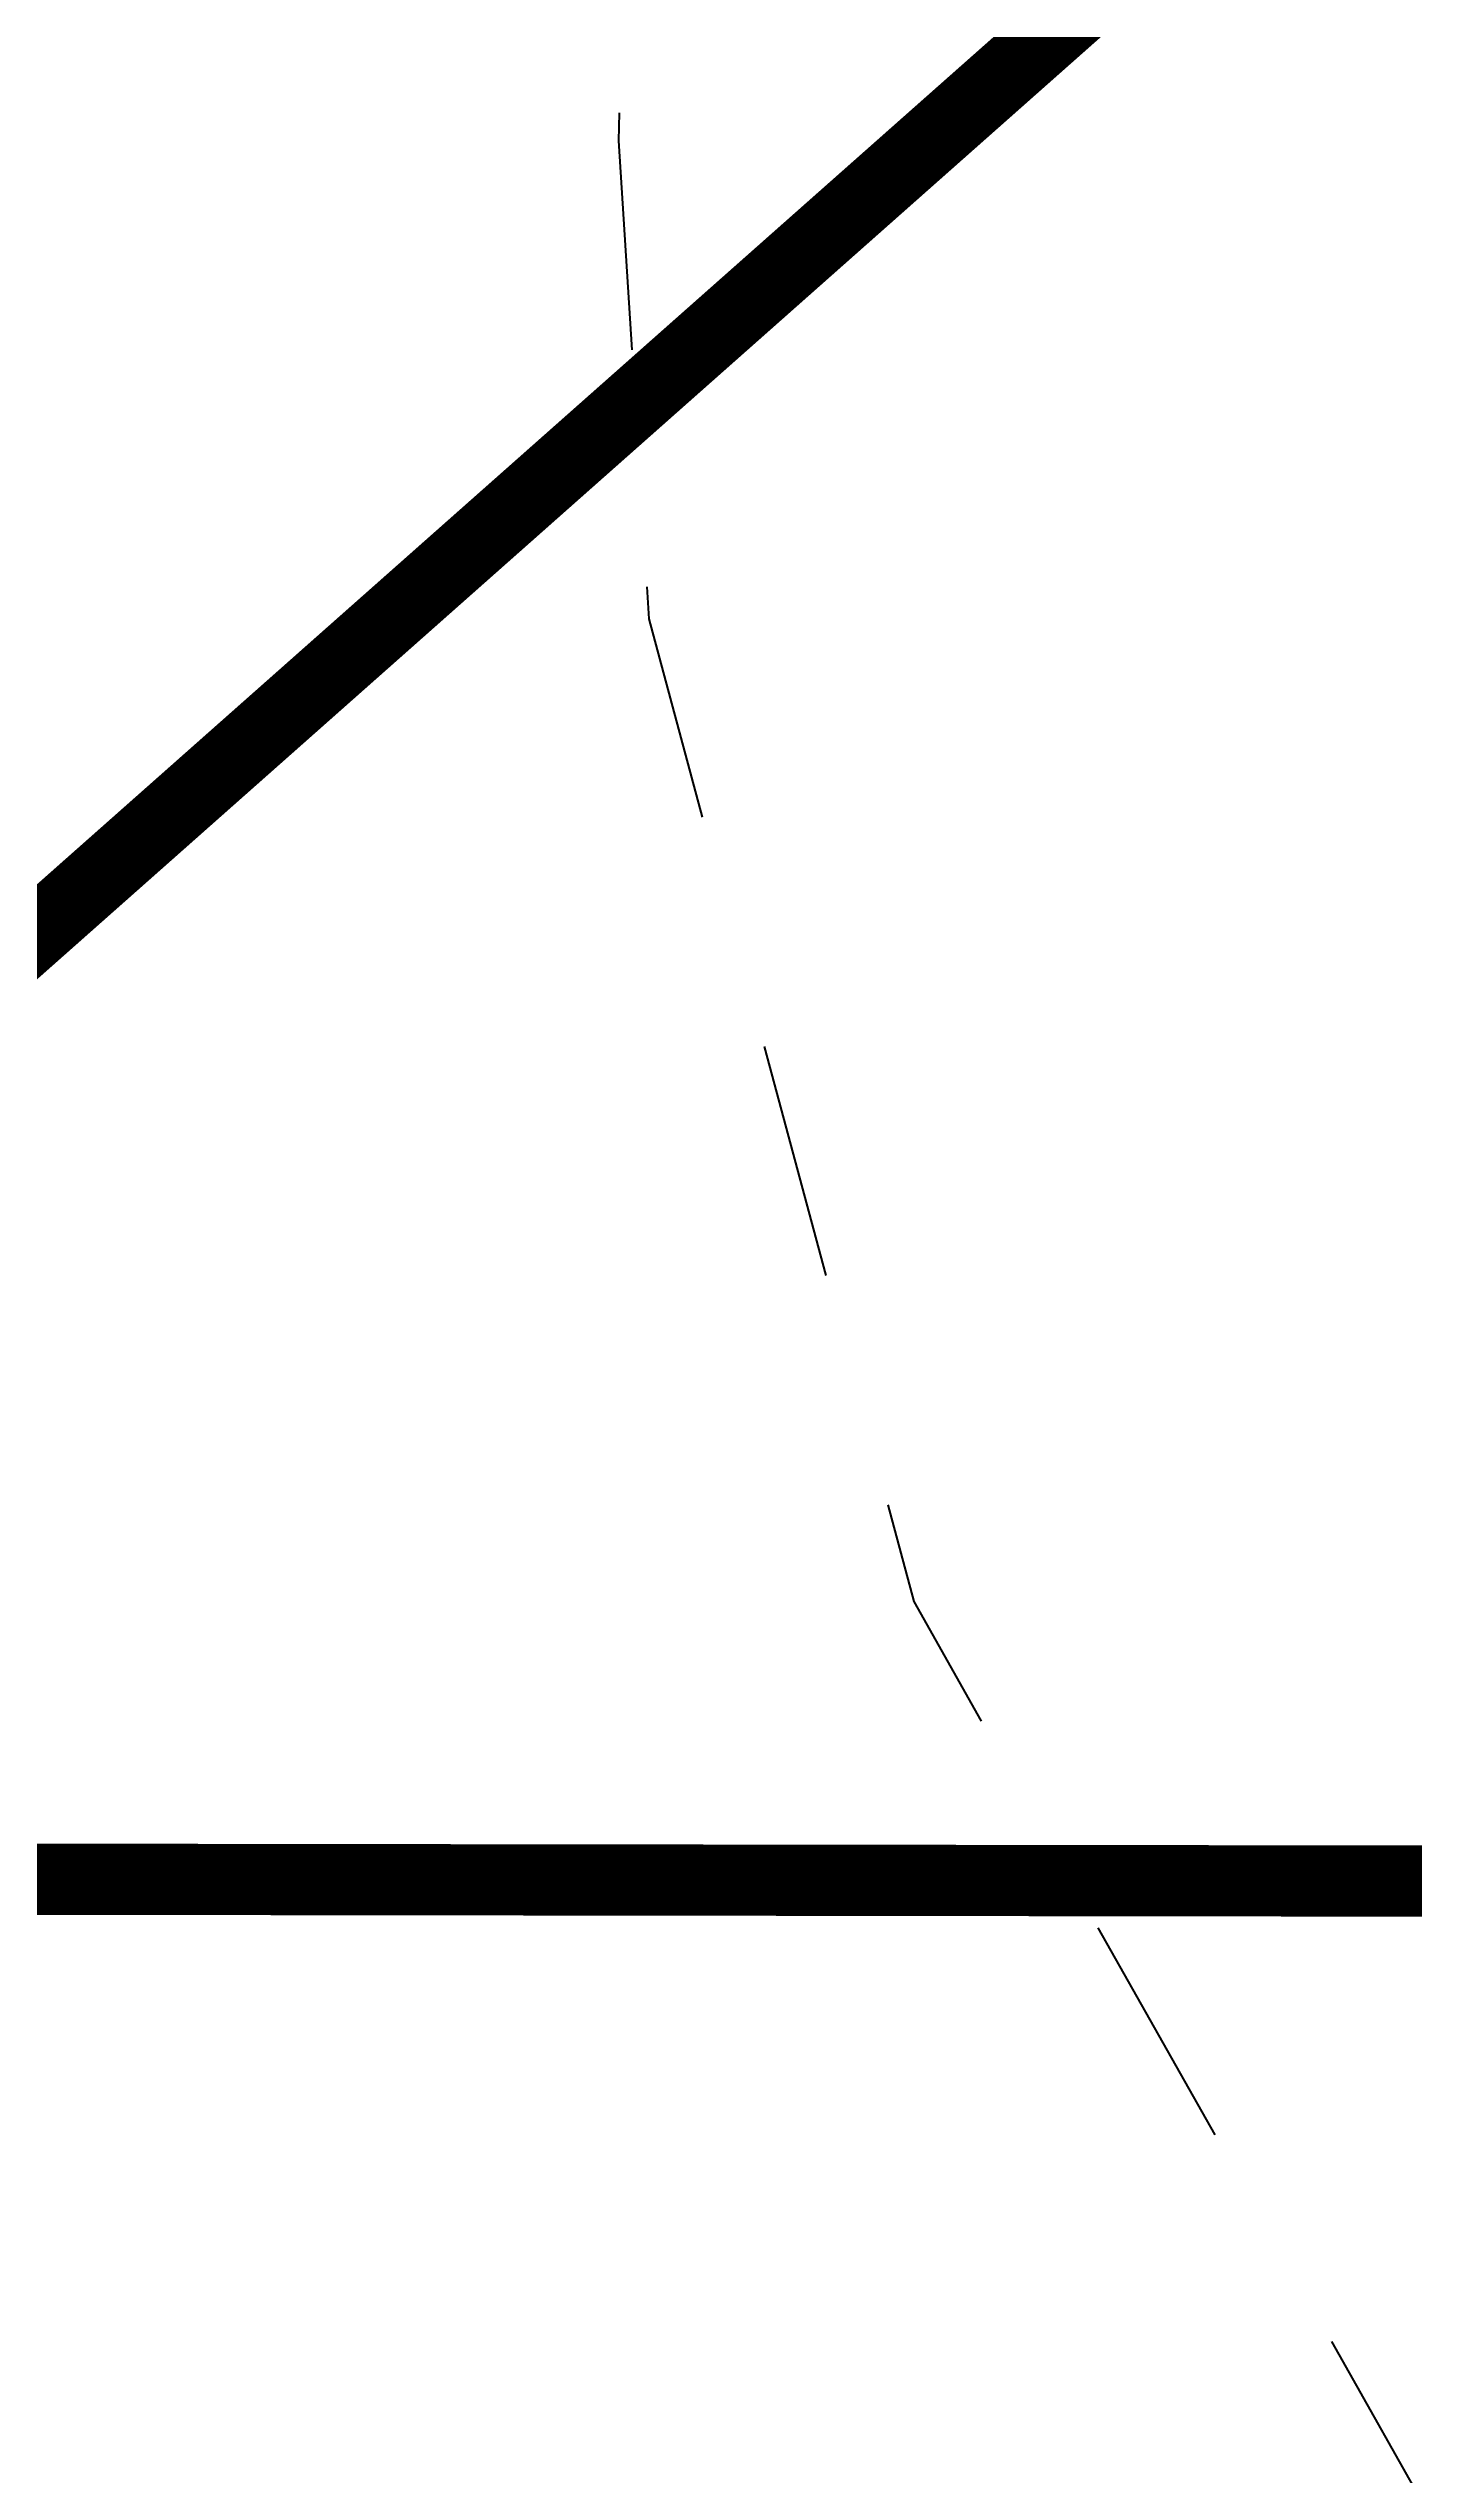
# Model space of a CAD drawing. Extents: x 99002 to 478558, y 2449839 to 2450453.
# Drawn here: x 478458.85 to 478461.72, y 2450263.55 to 2450268.65 of the extents above; entities that cross this region are included whole.
import ezdxf
from ezdxf.enums import TextEntityAlignment as Align

# ---------------------------------------------------------------- set-up
doc = ezdxf.new("R2010")
doc.units = 0
doc.header["$LTSCALE"] = 0.5
for name, pattern in [('DASHEDX2', [38.1, 25.4, -12.7]), ('X0', [4, 3, -1]), ('X11', [6, 5, -1]), ('X6', [2, 1, -1])]:
    doc.linetypes.add(name, pattern=pattern)
doc.layers.get('0').update_dxf_attribs({"linetype": 'CONTINUOUS'})
for name, color, linetype in [('DLSS', 4, 'CONTINUOUS'), ('GCD', 1, 'CONTINUOUS'), ('地下室范围线', 170, 'CONTINUOUS'), ('建筑红线', 10, 'DASHEDX2')]:
    doc.layers.add(name, color=color, linetype=linetype)
doc.styles.add('方正中等线简体', font='FZZDXJW.TTF')

# ---------------------------------------------------------------- blocks, each defined once
blk = doc.blocks.new('GC200')
at = {"linetype": 'Continuous', "const_width": 0.2, "flags": 128}
blk.add_lwpolyline([(-0.1, 0, 1), (0.1, 0, 1)], format="xyb", close=True, dxfattribs=at)

msp = doc.modelspace()

# ---------------------------------------------------------------- linework, layer by layer
at = {"layer": 'DLSS', "color": 4, "linetype": 'X6', "flags": 128}
msp.add_lwpolyline([(478378.69, 2450199.7815), (478383.2213, 2450203.7352), (478387.6419, 2450207.7581), (478389.1474, 2450209.0048), (478414.8269, 2450231.6718), (478421.1185, 2450237.385), (478422.1515, 2450238.1146), (478445.9959, 2450259.231), (478446.1372, 2450259.5113), (478447.2605, 2450260.4758), (478449.9537, 2450262.0863), (478452.5065, 2450262.6479), (478455.3, 2450262.2292), (478457.3355, 2450260.3625), (478457.9449, 2450259.0966), (478457.7508, 2450255.2728), (478456.5739, 2450253.0633), (478455.5872, 2450251.8036), (478440.6616, 2450238.7121), (478444.5838, 2450234.3209), (478459.4996, 2450247.4037), (478459.5774, 2450247.3483), (478461.0402, 2450248.7053), (478463.3101, 2450252.4144), (478464.3021, 2450256.1922), (478464.3537, 2450256.8031), (478464.3506, 2450257.4162), (478464.293, 2450258.0265), (478464.1811, 2450258.6293), (478464.016, 2450259.2198), (478463.799, 2450259.7932), (478463.5317, 2450260.3449), (478463.2163, 2450260.8707), (478460.6712, 2450265.3781), (478460.113, 2450267.4469), (478460.0495, 2450268.4532), (478460.0724, 2450269.4612), (478460.1814, 2450270.4635), (478460.3756, 2450271.4529), (478460.6538, 2450272.422), (478461.0138, 2450273.3638), (478461.3553, 2450273.7604), (478464.6393, 2450276.7051)], dxfattribs=at)
at = {"layer": '地下室范围线', "color": 170, "linetype": 'X0', "const_width": 0.15, "flags": 128}
msp.add_lwpolyline([(478536.0259, 2450335.114), (478517.8007, 2450318.9784), (478517.7893, 2450310.4158), (478515.1893, 2450310.4192), (478515.1913, 2450311.9192), (478512.1912, 2450311.9232), (478512.1873, 2450308.9231), (478511.3873, 2450308.9242), (478511.3777, 2450301.7241), (478510.2938, 2450301.7255), (478498.1977, 2450291.0163), (478493.4251, 2450296.4069), (478492.6266, 2450295.6503), (478491.8934, 2450294.8302), (478491.2304, 2450293.9523), (478490.6422, 2450293.0226), (478490.1329, 2450292.0475), (478489.7059, 2450291.0337), (478489.3642, 2450289.988), (478489.11, 2450288.9177), (478488.9452, 2450287.83), (478486.1651, 2450290.9701), (478467.8793, 2450274.781), (478467.8729, 2450269.8811), (478467.0728, 2450269.8822), (478467.0661, 2450264.7821), (478456.6012, 2450264.7959), (478450.9832, 2450259.8221), (478450.9665, 2450247.2031), (478535.9094, 2450247.0907)], dxfattribs=at)
at = {"layer": '建筑红线', "color": 10, "linetype": 'X11', "const_width": 0.15, "flags": 128}
msp.add_lwpolyline([(478536.0259, 2450335.138), (478263.8817, 2450094.1985), (478263.4448, 2450073.1662), (478447.0851, 2449896.5452), (478535.522, 2449954.3921)], dxfattribs=at)

# ---------------------------------------------------------------- block references
at = {"layer": 'GCD', "color": 1, "linetype": 'Continuous'}
ref = msp.add_blockref('GC200', (478460.113, 2450267.4469, 3.658), dxfattribs=dict(at, xscale=4.876000004212864e-06, yscale=4.876000004212864e-06, zscale=4.876000004212864e-06))
ref.add_attrib('height', '3.66', dxfattribs={"linetype": 'Continuous', "height": 0.00000975, "style": '方正中等线简体', "width": 0.8}).set_placement((478460.713, 2450266.9469, 3.658), align=Align.MIDDLE_LEFT)

doc.saveas('drawing.dxf')
